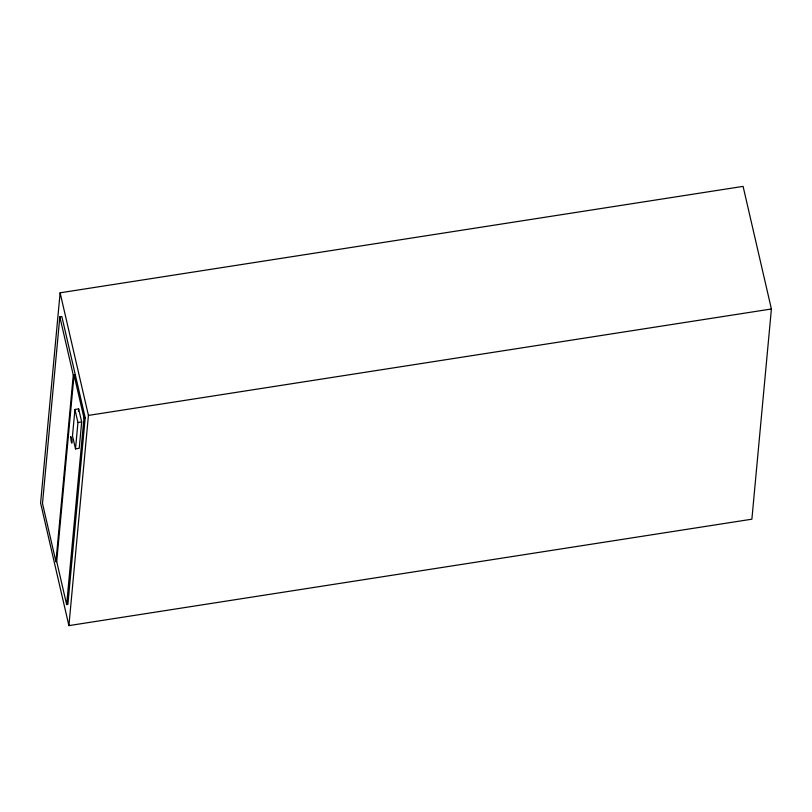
<?xml version="1.0" encoding="UTF-8"?>
<svg xmlns="http://www.w3.org/2000/svg" width="812" height="812" viewBox="0 0 812 812"><rect width="100%" height="100%" fill="white"/><g stroke="black" fill="none" stroke-linecap="round" stroke-linejoin="round"><path stroke-width="1.22" d="M60.118 292.807L40.6 503.014L68.908 625.616L751.882 519.193L771.4 308.986L743.092 186.384L60.118 292.807L88.427 415.409L68.908 625.616M59.834 316.853L42.498 503.45L55.937 561.65L56.708 561.528L74.044 374.931L83.981 417.957L66.645 604.564L67.883 604.372L85.209 417.764L61.844 316.538L59.834 316.853L73.273 375.053L55.937 561.65M74.937 409.471L72.491 435.831L75.506 448.894L79.221 448.315L81.667 421.956L78.652 408.893L74.937 409.471L77.952 422.534L75.506 448.894M78.419 411.4L78.652 408.893M73.273 375.053L75.283 374.738M88.427 415.409L771.4 308.986M83.981 417.957L85.209 417.764M77.952 422.534L81.667 421.956M56.708 561.528L66.645 604.564M70.685 436.724C71.75 449.889 73.242 439.048 70.685 436.724"/></g></svg>
